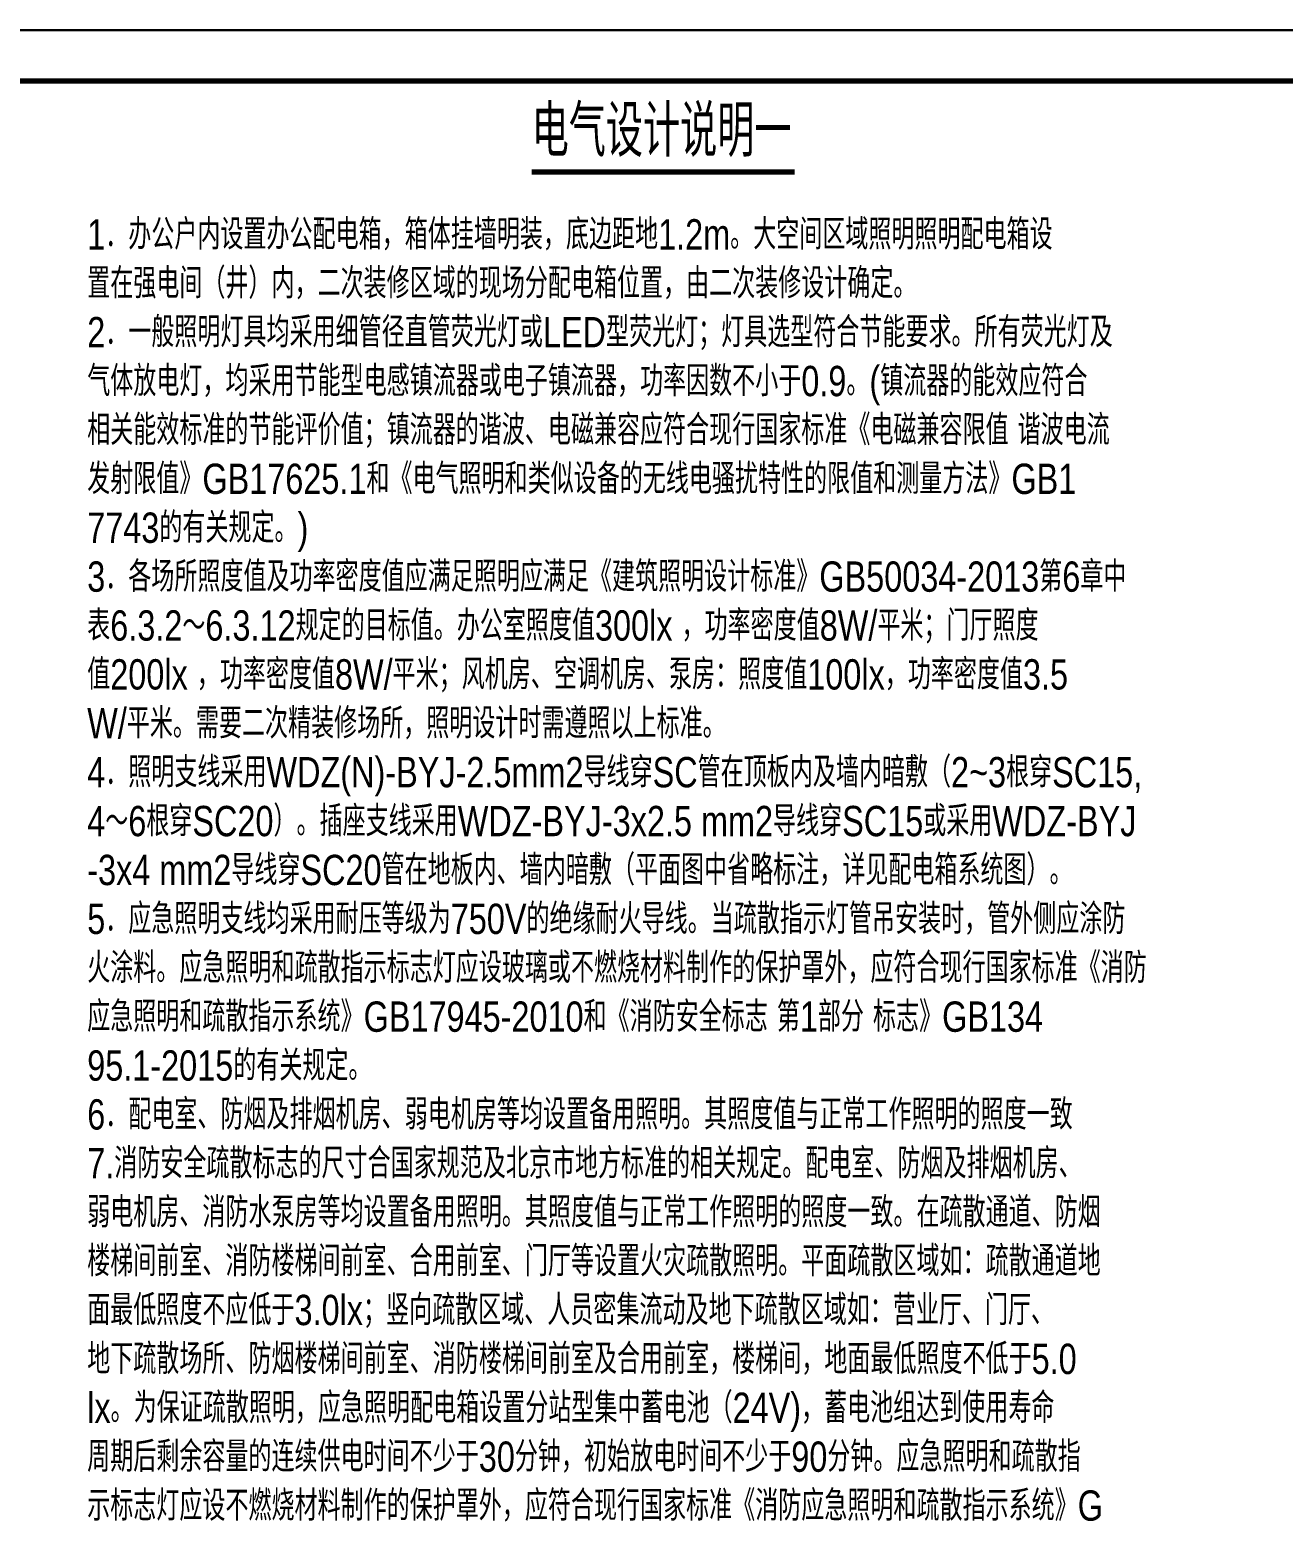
# Model space of a CAD drawing. Extents: x 337716 to 534539, y 642056 to 701458.
# Drawn here: x 393212 to 417825, y 672025 to 701458 of the extents above; entities that cross this region are included whole.
import ezdxf

# ---------------------------------------------------------------- set-up
doc = ezdxf.new("R2010")
doc.units = 0
doc.header["$LTSCALE"] = 1000
doc.header["$MEASUREMENT"] = 0
for name, color, linetype in [('DIM-箱柜', 3, 'CONTINUOUS'), ('SHEET_LINE', 6, 'CONTINUOUS'), ('TEL_SYMB', 3, 'CONTINUOUS'), ('TEL_TEXT', 3, 'CONTINUOUS'), ('TEL_TITLE', 7, 'CONTINUOUS')]:
    doc.layers.add(name, color=color, linetype=linetype)
doc.layers.add('内审要求修改2.10', color=6, linetype='CONTINUOUS', plot=False)
doc.styles.add('_HZTXT', font='ROS', dxfattribs={"width": 0.8, "bigfont": 'JD'})
doc.styles.get("Standard").update_dxf_attribs({"font": 'gbenor.shx', "bigfont": 'gbcbig.shx'})

# ---------------------------------------------------------------- blocks, each defined once
blk = doc.blocks.new('SADF AGF AERG AER GER')
at = {"layer": 'DIM-箱柜'}
blk.add_lwpolyline([(-462149.7959025296, -1228514.088561067), (-378049.7959025296, -1228514.088561067), (-378049.7959025296, -1287914.088561067), (-462149.7959025296, -1287914.088561067)], close=True, dxfattribs=at)
blk = doc.blocks.new('A$C6873132B')
at = {"layer": 'DIM-箱柜'}
blk.add_blockref('SADF AGF AERG AER GER', (378049.7959025296, 1287914.088561068), dxfattribs=at)

msp = doc.modelspace()

# ---------------------------------------------------------------- linework, layer by layer
at = {"layer": 'SHEET_LINE', "const_width": 5}
msp.add_lwpolyline([(408388.9079674156, 701455.7389126688), (408388.9079674156, 701255.7389126688)], dxfattribs=at)
at = {"layer": 'TEL_SYMB', "const_width": 105}
msp.add_lwpolyline([(403065.8010601385, 698670.8363900608), (408235.3755282236, 698670.8363900608)], dxfattribs=at)
at = {"layer": 'TEL_TITLE'}
msp.add_lwpolyline([(366338.9079674156, 642055.7389126688), (450438.9079674156, 642055.7389126688), (450438.9079674156, 701455.7389126688), (366338.9079674156, 701455.7389126688)], close=True, dxfattribs=at)
at = {"layer": 'TEL_TITLE', "const_width": 100}
msp.add_lwpolyline([(368838.9079674156, 643055.7389126688), (449438.9079674156, 643055.7389126688), (449438.9079674156, 700455.7389126688), (368838.9079674156, 700455.7389126688)], close=True, dxfattribs=at)

# ---------------------------------------------------------------- block references
at = {"layer": 'DIM-箱柜'}
msp.add_blockref('SADF AGF AERG AER GER', (828488.7038699453, 1929969.827473736), dxfattribs=at)
at = {"layer": '内审要求修改2.10'}
msp.add_blockref('A$C6873132B', (450438.9079674156, 642055.7389126688), dxfattribs=at)

# ---------------------------------------------------------------- texts
at = {"layer": 'TEL_SYMB', "color": 7}
msp.add_text('电气设计说明一', height=1012.765957446808, dxfattribs=at).set_placement((403065.8010601385, 698970.1980921885))
at = {"layer": 'TEL_TEXT', "color": 7, "style": '_HZTXT', "width": 0.8}
for s, p in [('1．办公户内设置办公配电箱，箱体挂墙明装，底边距地1.2m。大空间区域照明照明配电箱设', (394336.1229676384, 697147.9733035942)), ('置在强电间（井）内，二次装修区域的现场分配电箱位置，由二次装修设计确定。', (394336.1229676384, 696187.9733035942)), ('2．一般照明灯具均采用细管径直管荧光灯或LED型荧光灯；灯具选型符合节能要求。所有荧光灯及', (394336.1229676384, 695227.9733035942)), ('气体放电灯，均采用节能型电感镇流器或电子镇流器，功率因数不小于0.9。(镇流器的能效应符合', (394336.1229676384, 694267.9733035942)), ('相关能效标准的节能评价值；镇流器的谐波、电磁兼容应符合现行国家标准《电磁兼容限值 谐波电流', (394336.1229676384, 693307.9733035942)), ('发射限值》GB17625.1和《电气照明和类似设备的无线电骚扰特性的限值和测量方法》GB1', (394336.1229676384, 692347.9733035942)), ('7743的有关规定。)', (394336.1229676384, 691387.9733035942)), ('3．各场所照度值及功率密度值应满足照明应满足《建筑照明设计标准》GB50034-2013第6章中', (394336.1229676384, 690427.9733035942)), ('表6.3.2～6.3.12规定的目标值。办公室照度值300lx ，功率密度值8W/平米；门厅照度', (394336.1229676384, 689467.9733035942)), ('值200lx ，功率密度值8W/平米；风机房、空调机房、泵房：照度值100lx，功率密度值3.5', (394336.1229676384, 688507.9733035942)), ('W/平米。需要二次精装修场所，照明设计时需遵照以上标准。', (394336.1229676384, 687547.9733035942)), ('4．照明支线采用WDZ(N)-BYJ-2.5mm2导线穿SC管在顶板内及墙内暗敷（2~3根穿SC15,', (394336.1229676384, 686587.9733035942)), ('4～6根穿SC20）。插座支线采用WDZ-BYJ-3x2.5 mm2导线穿SC15或采用WDZ-BYJ', (394336.1229676384, 685627.9733035942)), ('-3x4 mm2导线穿SC20管在地板内、墙内暗敷（平面图中省略标注，详见配电箱系统图）。', (394336.1229676384, 684667.9733035942)), ('5．应急照明支线均采用耐压等级为750V的绝缘耐火导线。当疏散指示灯管吊安装时，管外侧应涂防', (394336.1229676384, 683707.9733035942)), ('火涂料。应急照明和疏散指示标志灯应设玻璃或不燃烧材料制作的保护罩外，应符合现行国家标准《消防', (394336.1229676384, 682747.9733035942)), ('应急照明和疏散指示系统》GB17945-2010和《消防安全标志 第1部分 标志》GB134', (394336.1229676384, 681787.9733035942)), ('95.1-2015的有关规定。', (394336.1229676384, 680827.9733035942)), ('6．配电室、防烟及排烟机房、弱电机房等均设置备用照明。其照度值与正常工作照明的照度一致', (394336.1229676384, 679867.9733035942)), ('7.消防安全疏散标志的尺寸合国家规范及北京市地方标准的相关规定。配电室、防烟及排烟机房、', (394336.1229676384, 678907.9733035942)), ('弱电机房、消防水泵房等均设置备用照明。其照度值与正常工作照明的照度一致。在疏散通道、防烟', (394336.1229676384, 677947.9733035942)), ('楼梯间前室、消防楼梯间前室、合用前室、门厅等设置火灾疏散照明。平面疏散区域如：疏散通道地', (394336.1229676384, 676987.9733035942)), ('面最低照度不应低于3.0lx；竖向疏散区域、人员密集流动及地下疏散区域如：营业厅、门厅、', (394336.1229676384, 676027.9733035942)), ('地下疏散场所、防烟楼梯间前室、消防楼梯间前室及合用前室，楼梯间，地面最低照度不低于5.0', (394336.1229676384, 675067.9733035942)), ('lx。为保证疏散照明，应急照明配电箱设置分站型集中蓄电池（24V)，蓄电池组达到使用寿命', (394336.1229676384, 674107.9733035942)), ('周期后剩余容量的连续供电时间不少于30分钟，初始放电时间不少于90分钟。应急照明和疏散指', (394336.1229676384, 673147.9733035942)), ('示标志灯应设不燃烧材料制作的保护罩外，应符合现行国家标准《消防应急照明和疏散指示系统》G', (394336.1229676384, 672187.9733035942))]:
    msp.add_text(s, height=595.3488372093024, dxfattribs=at).set_placement(p)

doc.saveas('drawing.dxf')
